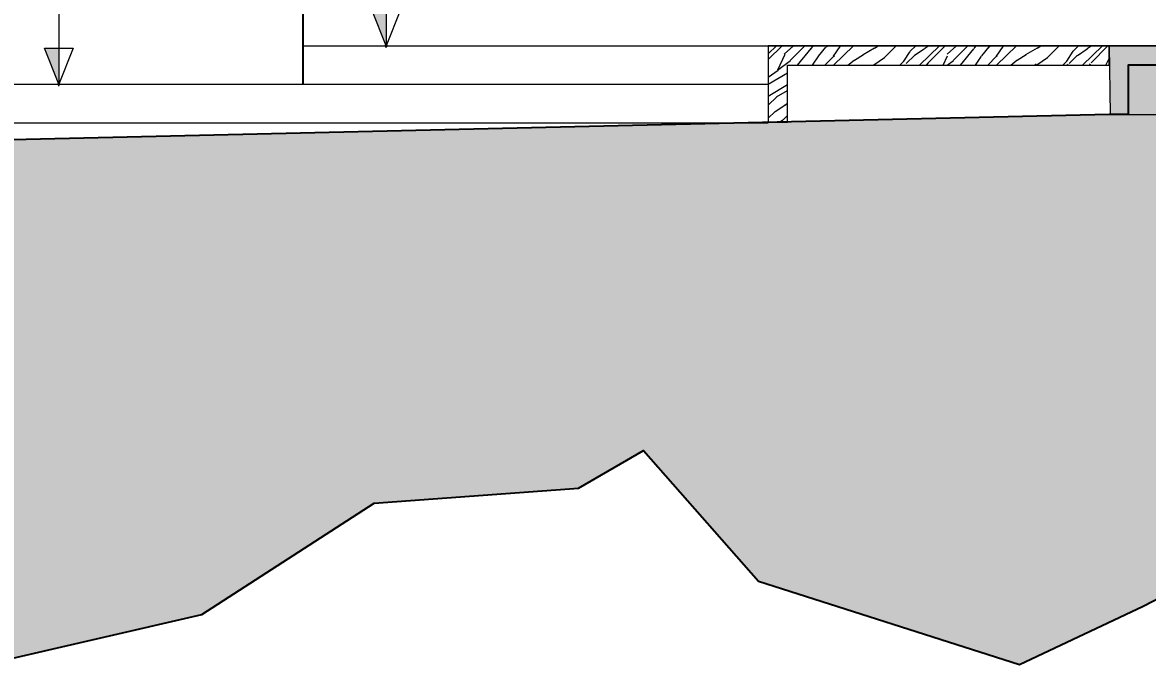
# Model space of a CAD drawing. Header units: metres. Extents: x -197 to 1099, y -24 to 14.
# Drawn here: x 650.55 to 656.41, y -3.22 to 0.12 of the extents above; entities that cross this region are included whole.
import ezdxf
from ezdxf.enums import TextEntityAlignment as Align

# ---------------------------------------------------------------- set-up
doc = ezdxf.new("R2010")
doc.units = ezdxf.units.M
doc.header["$LTSCALE"] = 0.001
doc.header["$PDMODE"] = 34
doc.header["$PDSIZE"] = 0.01
doc.layers.get('0').update_dxf_attribs({"lineweight": 13, "true_color": 0x000000})
for name, color, linetype, lineweight, true_color in [('Jach-Anotaciones-CalidaddeLínea  0.13', 7, 'Continuous', 13, 0x000000), ('Jach-Anotaciones-Hatch-Lum100%', 7, 'Continuous', 13, 0x000000), ('Jach-Anotaciones-Hatch-Lum50%', 9, 'Continuous', 13, 0x808080), ('Jach-Anotaciones-Hatch-Lum80%', 250, 'Continuous', 13, 0x333333), ('JACH-Anotaciones-Textos-Lum75% @ 0.075', 7, 'Continuous', 13, 0x404040), ('JACH-Arq-Muros01-Carga', 7, 'Continuous', 25, 0x000000)]:
    doc.layers.add(name, color=color, linetype=linetype, lineweight=lineweight, true_color=true_color)
doc.layers.add('PDF_Geometry', color=7, linetype='Continuous', true_color=0x4b4b4b)
doc.styles.add('02a-Calibri-JACH(1.8mm)', font='calibri.ttf', dxfattribs={"height": 2.2})
pattern_1 = [(0, (169.421, 45.032), (0, 6.985), [5.08, -1.905]), (90, (169.421, 45.032), (-6.985, 4e-16), [5.08, -1.905])]

# ---------------------------------------------------------------- blocks, each defined once
blk = doc.blocks.new('*U449')
at = {"lineweight": 0, "ltscale": 100}
h = blk.add_hatch(dxfattribs=at)
h.set_pattern_fill('ANGLE', color=256)
h.set_pattern_definition(pattern_1)
h.paths.add_polyline_path([(0, 2.5), (0, 0), (1, 2.5)])
h = blk.add_hatch(color=256, dxfattribs=at)
h.dxf.hatch_style = 1
h.paths.add_polyline_path([(0, 2.5), (0, 0), (1, 2.5)])
for points in [[(0, 5.099), (-9.466, 5.099)], [(0, 5.099), (0, 1.25)]]:
    blk.add_lwpolyline(points, dxfattribs=at)
for points in [[(0, 0), (1, 2.5), (-1, 2.5)], [(0, 2.5), (0, 0), (1, 2.5)]]:
    blk.add_lwpolyline(points, close=True, dxfattribs=at)
blk.add_point((0, 0), dxfattribs=at)
at = {"lineweight": 0, "ltscale": 100, "style": '02a-Calibri-JACH(1.8mm)'}
blk.add_attdef('ALT', text='', height=2.2, dxfattribs=at).set_placement((-4.733, 6.401), align=Align.MIDDLE_CENTER)
blk = doc.blocks.new('*U425')
at = {"lineweight": 0, "ltscale": 100}
h = blk.add_hatch(dxfattribs=at)
h.set_pattern_fill('ANGLE', color=256)
h.set_pattern_definition(pattern_1)
h.paths.add_polyline_path([(0, 2.5), (0, 0), (1, 2.5)])
h = blk.add_hatch(color=256, dxfattribs=at)
h.dxf.hatch_style = 1
h.paths.add_polyline_path([(0, 2.5), (0, 0), (1, 2.5)])
for points in [[(0, 5.099), (-9.466, 5.099)], [(0, 5.099), (0, 1.25)]]:
    blk.add_lwpolyline(points, dxfattribs=at)
for points in [[(0, 0), (1, 2.5), (-1, 2.5)], [(0, 2.5), (0, 0), (1, 2.5)]]:
    blk.add_lwpolyline(points, close=True, dxfattribs=at)
blk.add_point((0, 0), dxfattribs=at)
at = {"lineweight": 0, "ltscale": 100, "style": '02a-Calibri-JACH(1.8mm)'}
blk.add_attdef('ALT', text='', height=2.2, dxfattribs=at).set_placement((-4.733, 6.401), align=Align.MIDDLE_CENTER)

msp = doc.modelspace()

# ---------------------------------------------------------------- hatches: boundary and pattern name
at = {"layer": 'Jach-Anotaciones-Hatch-Lum100%', "ltscale": 100}
h = msp.add_hatch(color=256, dxfattribs=at)
h.dxf.hatch_style = 1
edge = h.paths.add_edge_path()
edge.add_line((664.03537, -0.28745), (664.03537, 0))
edge.add_line((664.03537, 0), (663.66027, -0.00001))
edge.add_arc((663.66027, -0.02501), 0.025, 90, 175)
edge.add_line((663.63537, -0.02283), (663.58226, -0.60532))
edge.add_arc((663.55735, -0.60312), 0.025, 264.962024, 354.962024, ccw=False)
edge.add_line((663.55516, -0.62802), (663.23737, -0.60001))
edge.add_arc((663.23737, -0.65001), 0.05, 90, 180)
edge.add_line((663.18737, -0.65001), (663.22199, -1.10001))
edge.add_line((663.22199, -1.10001), (661.11037, -1.10001))
edge.add_line((661.11037, -1.10001), (661.11037, -1.5))
edge.add_line((661.11037, -1.5), (656.61037, -1.5))
edge.add_line((656.61037, -1.5), (656.61037, 0))
edge.add_line((656.61037, 0), (656.21037, 0))
edge.add_line((656.21037, 0), (656.2163, -0.35808))
edge.add_line((656.2163, -0.35808), (656.46037, -0.35821))
edge.add_line((656.46037, -0.35821), (656.46037, -1.65))
edge.add_line((656.46037, -1.65), (661.26037, -1.65))
edge.add_line((661.26037, -1.65), (661.26037, -1.25001))
edge.add_line((661.26037, -1.25001), (663.78537, -1.25001))
edge.add_line((663.78537, -1.25001), (663.78537, -0.28745))
edge.add_line((663.78537, -0.28745), (663.93537, -0.28745))
edge.add_line((663.93537, -0.28745), (664.03537, -0.28745))
at = {"layer": 'Jach-Anotaciones-Hatch-Lum50%', "ltscale": 100}
h = msp.add_hatch(dxfattribs=at)
h.set_pattern_fill('WOOD_01', color=256, scale=0.6, angle=45, pattern_type=2)
h.set_pattern_definition([(45, (1047.71936, 0.63215), (-0.4242641, 0.4242641), [0.12, -0.48]), (53.9726, (1047.9527, 0.407294), (2.1213213634, 2.969847486), [0.1154124, -11.4258174]), (50.7105, (1047.923, 0.428507), (3.394118772, 4.242634612), [0.1205988, -5.9093256]), (29.5779, (1047.795723, 0.555786), (5.9396913864, 3.3941177175), [0.1804992, -17.8694262]), (38.6599, (1047.6642, 0.70428), (0.424263336, 0.42426507), [0.1086648, -5.3245656]), (30.0686, (1047.91876, 0.475176), (2.121319648, 1.2727928944), [0.0931452, -9.2213592]), (33.6901, (1047.5242, 0.57276), (0.424264035, 0.42426435), [0.2447532, -2.8146582]), (50.7105, (1047.990885, 0.36911), (3.394118772, 4.242634612), [0.0602994, -5.969625]), (45, (1047.80845, 0.54306), (-0.4242641, 0.4242641), [0.06, -0.54]), (45, (1047.6727, 0.5091), (-0.4242641, 0.4242641), [0.18, -0.42]), (56.3099, (1047.6939, 0.65761), (1.272793197, 2.12131916), [0.061188, -2.9982234]), (47.7263, (1047.80845, 0.458205), (8.0610191202, 8.9095438786), [0.1261428, -12.4881348]), (37.4054, (1047.842392, 0.46669), (3.8183738783, 2.9698511006), [0.0907962, -8.9888502]), (45, (1047.9824, 0.28426), (-0.4242641, 0.4242641), [0.12, -0.48]), (43.8309, (1047.961186, 0.220617), (0.4242638206, 0.4242644723), [0.2940612, -29.11206]), (45, (1047.643, 0.5388), (-0.4242641, 0.4242641), [0.06, -0.54]), (45, (1047.6515, 0.6152), (-0.4242641, 0.4242641), [0.06, -0.54]), (45, (1047.4224, 0.46245), (-0.4242641, 0.4242641), [0.09, -0.51]), (35.5377, (1047.51571, 0.59821), (0.424263937, 0.424264266), [0.1824828, -3.4671744]), (45, (1047.37994, 0.46245), (-0.4242641, 0.4242641), [0.12, -0.48]), (45, (1047.7151, 0.03394), (-0.4242641, 0.4242641), [0.066, -0.534]), (45, (1047.9103, 0.2715), (-0.4242641, 0.4242641), [0.06, -0.54]), (45, (1047.6812, 0.0679), (-0.4242641, 0.4242641), [0.126, -0.474]), (50.4403, (1047.87209, 0.309713), (3.8183787048, 4.6669024159), [0.12657, -12.5304432]), (45, (1047.8424, 0.3479), (-0.4242641, 0.4242641), [0.114, -0.486]), (45, (1047.6133, 0.13576), (-0.4242641, 0.4242641), [0.066, -0.534]), (43.8309, (1047.596319, 0.254558), (0.4242638206, 0.4242644723), [0.2940612, -29.11206]), (45, (1047.5963, 0.3309), (-0.4242641, 0.4242641), [0.06, -0.54]), (45, (1047.54116, 0.3012), (-0.4242641, 0.4242641), [0.06, -0.54]), (45, (1047.7109, 0.47093), (-0.4242641, 0.4242641), [0.12, -0.48]), (45, (1047.61753, 0.39457), (-0.4242641, 0.4242641), [0.06, -0.54]), (45, (1047.48177, 0.3606), (-0.4242641, 0.4242641), [0.12, -0.48]), (64.6538, (1047.77451, 0.296985), (2.9698508897, 6.363958836), [0.0891966, -8.8304436]), (56.3099, (1047.58359, 0.34365), (1.272793197, 2.12131916), [0.061188, -2.9982234]), (56.3099, (1047.77451, 0.49215), (1.272793197, 2.12131916), [0.061188, -2.9982234]), (50.7105, (1047.48601, 0.52609), (3.394118772, 4.242634612), [0.0602994, -5.969625]), (34.6952, (1047.32479, 0.424264), (2.969846221, 2.121322584), [0.0670818, -6.641121]), (33.6901, (1047.76178, 0.08061), (0.424264035, 0.42426435), [0.061188, -2.9982234]), (135, (1047.8127, 0.11455), (-0.4242641, -0.4242641), [0, -0.6]), (31.6076, (1047.48601, 0.263044), (8.9095326123, 5.5154459148), [0.129522, -12.8226924]), (56.3099, (1047.68541, 0.58124), (1.272793197, 2.12131916), [0.061188, -2.9982234]), (55.3048, (1047.9527, 0.313955), (1.697057863, 2.545582644), [0.0670818, -6.641121]), (33.6901, (1047.63875, 0.37335), (0.424264035, 0.42426435), [0.061188, -2.9982234]), (33.6901, (1047.65996, 0.43699), (0.424264035, 0.42426435), [0.061188, -2.9982234]), (26.5651, (1047.52844, 0.22062), (0.42426348, 0.42426448), [0.0758946, -1.8214716]), (30.9638, (1047.43086, 0.41154), (0.424263374, 0.42426443), [0.2473866, -2.2264764]), (28.3008, (1047.48601, 0.52609), (3.818373941, 2.121322985), [0.1879254, -6.076257]), (45, (1047.4648, 0.5473), (-0.4242641, 0.4242641), [0.072, -0.528]), (30.9638, (1047.77027, 0.15698), (0.424263374, 0.42426443), [0.2473866, -2.2264764]), (30.9638, (1047.69814, 0.14425), (0.424263374, 0.42426443), [0.2473866, -2.2264764]), (30.9638, (1047.65996, 0.18243), (0.424263374, 0.42426443), [0.2473866, -2.2264764]), (34.6952, (1047.426613, 0.32244), (2.969846221, 2.121322584), [0.0670818, -6.641121]), (30.9638, (1047.56662, 0.44548), (0.424263374, 0.42426443), [0.123693, -2.35017]), (34.6952, (1047.56238, 0.186676), (2.969846221, 2.121322584), [0.0670818, -6.641121]), (42.6141, (1047.812694, 0.377595), (0.4242635254, 0.4242645661), [0.1441248, -14.268369]), (34.6952, (1047.689657, 0.407294), (2.969846221, 2.121322584), [0.0670818, -6.641121]), (57.5288, (1047.74481, 0.44548), (1.272792705, 2.121320251), [0.055317, -5.4764094]), (34.5626, (1047.583591, 0.165463), (5.5154265403, 3.8183827019), [0.2318364, -22.951773]), (36.8699, (1047.77451, 0.296985), (0.424263943, 0.424263737), [0.0848526, -4.1577876]), (49.7636, (1047.61753, 0.22486), (4.2426442934, 5.0911651756), [0.1444992, -7.0804572]), (45, (1047.7109, 0.33517), (-0.4242641, 0.4242641), [0.186, -0.414]), (29.7449, (1047.37146, 0.377595), (2.121319509, 1.272792796), [0.0684108, -6.7726416]), (35.5377, (1047.81269, 0.11455), (0.424263937, 0.424264266), [0.1824828, -3.4671744]), (25.0169, (1047.634503, 0.11455), (1.6970559375, 0.848528373), [0.0702282, -6.9525912]), (45, (1047.72784, 0.7085), (-0.4242641, 0.4242641), [0.03, -0.57]), (45, (1047.9145, 0.52184), (-0.4242641, 0.4242641), [0.06, -0.54]), (56.3099, (1048.06725, 0.36911), (1.272793197, 2.12131916), [0.061188, -2.9982234]), (45, (1048.02907, 0.4158), (-0.4242641, 0.4242641), [0.108, -0.492]), (28.3008, (1047.799966, 0.636396), (3.818373941, 2.121322985), [0.0626418, -6.2015406]), (33.0207, (1047.893304, 0.551543), (9.7585391335, 6.3634951477), [0.1104042, -20.1303864]), (135, (1048.06725, 0.3691), (-0.4242641, -0.4242641), [0, -0.6]), (45, (1048.1012, 0.42), (-0.4242641, 0.4242641), [0.054, -0.546]), (45, (1048.0206, 0.50063), (-0.4242641, 0.4242641), [0.054, -0.546]), (45, (1047.99937, 0.52184), (-0.4242641, 0.4242641), [0.054, -0.546]), (21.0376, (1047.85512, 0.666095), (4.242635036, 1.69706195), [0.0590934, -5.8502172]), (33.5163, (1047.8042085, 0.717006), (2.54565036602, 1.69699030741), [0.0551028, -39.129315]), (26.5651, (1047.95694, 0.56427), (0.42426348, 0.42426448), [0.0569208, -1.8404448]), (32.4712, (1047.749054, 0.77216), (2.54558438, 1.697056579), [0.055317, -5.4764094])])
h.paths.add_polyline_path([(656.21037, -0.1), (656.21037, 0), (654.43541, 0), (654.43538, -0.39898), (654.53541, -0.39668), (654.53541, -0.1)])
at = {"layer": 'Jach-Anotaciones-Hatch-Lum80%', "ltscale": 100}
h = msp.add_hatch(dxfattribs=at)
h.set_pattern_fill('EARTH', color=256, scale=0.03, angle=45, double=1)
h.set_pattern_definition([(45, (1047.74905, 0), (0, 0.26940768), [0.1905, -0.1905]), (45, (1047.69854, 0.05051), (0, 0.26940768), [0.1905, -0.1905]), (45, (1047.64803, 0.10103), (0, 0.26940768), [0.1905, -0.1905]), (135, (1047.64803, 0.1347), (-0.26940768, 0), [0.1905, -0.1905]), (135, (1047.69854, 0.18522), (-0.26940768, 0), [0.1905, -0.1905]), (135, (1047.74905, 0.23573), (-0.26940768, 0), [0.1905, -0.1905])])
h.paths.add_polyline_path([(669.0894, -0.025), (668.30037, -0.025), (668.30037, -0.1046), (668.20002, -0.1103), (668.20072, -0.20629), (664.03537, -0.23472), (664.03537, -0.28745), (663.93537, -0.28745), (663.93537, -0.09487), (663.78537, -0.09651), (663.78537, -1.25001), (661.26037, -1.25001), (661.26037, -1.65), (656.46037, -1.65), (656.46037, -0.1), (656.31037, -0.1), (656.31037, -0.35821), (656.21037, -0.35821), (647.86037, -0.55), (647.86037, -0.6), (647.71041, -0.6), (647.56206, -0.56181), (647.41372, -0.72363), (646.63013, -0.7476), (646.10917, -0.76889), (646.18152, -1.39077), (646.33347, -1.97649), (646.88338, -2.3959), (647.70823, -2.47544), (648.80805, -2.3959), (649.41583, -3.01778), (650.38541, -3.21302), (651.48521, -2.95993), (652.38243, -2.38144), (653.44606, -2.30189), (653.78471, -2.10638), (654.38365, -2.78668), (655.74394, -3.22055), (656.38791, -2.91684), (657.2996, -2.44682), (658.06657, -2.54805), (658.83354, -2.9313), (659.89717, -3.02531), (660.83418, -3.15603), (661.41303, -2.88125), (661.87611, -2.54138), (662.53455, -2.23044), (663.43177, -2.1509), (664.10468, -2.23768), (665.25514, -2.46907), (665.62415, -2.90528), (669.36876, -2.91325), (670.0055, -1.1957), (670.30939, -0.89922), (670.43963, -0.45812), (670.26847, -0.3593), (669.97655, -0.28457), (669.62944, -0.48497), (669.31811, -0.48497), (669.23936, -0.4), (669.0894, -0.4)])

# ---------------------------------------------------------------- linework, layer by layer
at = {"layer": 'Jach-Anotaciones-CalidaddeLínea  0.13', "ltscale": 100}
for points in [[(652.01181, 0), (665.80041, 0)], [(648.16037, -0.2), (654.43541, -0.2)], [(648.16037, -0.4), (654.43541, -0.4)]]:
    msp.add_lwpolyline(points, dxfattribs=at)
at = {"layer": 'Jach-Anotaciones-CalidaddeLínea  0.13'}
msp.add_lwpolyline([(656.21037, -0.1), (656.21037, 0), (654.43541, 0), (654.43538, -0.39898), (654.53541, -0.39668), (654.53541, -0.1)], close=True, dxfattribs=at)
at = {"layer": 'Jach-Anotaciones-CalidaddeLínea  0.13', "ltscale": 100}
msp.add_lwpolyline([(664.03537, -0.28745), (664.03537, 0), (663.66027, -0.00001, 0.3888787), (663.63537, -0.02283), (663.58226, -0.60532, -0.4142136), (663.55516, -0.62802), (663.23737, -0.60001, 0.4142136), (663.18737, -0.65001), (663.22199, -1.10001), (661.11037, -1.10001), (661.11037, -1.5), (656.61037, -1.5), (656.61037, 0), (656.21037, 0), (656.2163, -0.35808), (656.46037, -0.35821), (656.46037, -1.65), (661.26037, -1.65), (661.26037, -1.25001), (663.78537, -1.25001), (663.78537, -0.28745), (663.93537, -0.28745)], format="xyb", close=True, dxfattribs=at)
at = {"layer": 'JACH-Arq-Muros01-Carga', "ltscale": 100}
msp.add_lwpolyline([(652.01181, 0.2), (652.01181, -0.2)], dxfattribs=at)
at = {"layer": 'PDF_Geometry', "ltscale": 100}
for points in [[(656.46037, -0.1), (656.31037, -0.1), (656.31037, -0.35821), (656.21037, -0.35821), (647.86037, -0.55)], [(650.38541, -3.21302), (651.48521, -2.95993), (652.38243, -2.38144), (653.44606, -2.30189), (653.78471, -2.10638), (654.38365, -2.78668), (655.74394, -3.22055), (656.38791, -2.91684), (657.2996, -2.44682)]]:
    msp.add_lwpolyline(points, dxfattribs=at)

# ---------------------------------------------------------------- block references
at = {"layer": 'JACH-Anotaciones-Textos-Lum75% @ 0.075', "ltscale": 100}
ref = msp.add_blockref('*U425', (652.44521, 0), dxfattribs=dict(at, xscale=-0.075, yscale=0.075, zscale=0.075))
ref.add_attrib('ALT', '0.000', dxfattribs={"layer": '0', "lineweight": 0, "ltscale": 100, "height": 0.165, "style": '02a-Calibri-JACH(1.8mm)'}).set_placement((652.80017, 0.48006), align=Align.MIDDLE_CENTER)
ref = msp.add_blockref('*U449', (650.74019, -0.2), dxfattribs=dict(at, xscale=-0.075, yscale=0.075, zscale=0.075))
ref.add_attrib('ALT', '-0.200', dxfattribs={"layer": '0', "lineweight": 0, "ltscale": 100, "height": 0.165, "style": '02a-Calibri-JACH(1.8mm)'}).set_placement((651.09515, 0.28006), align=Align.MIDDLE_CENTER)

doc.saveas('drawing.dxf')
